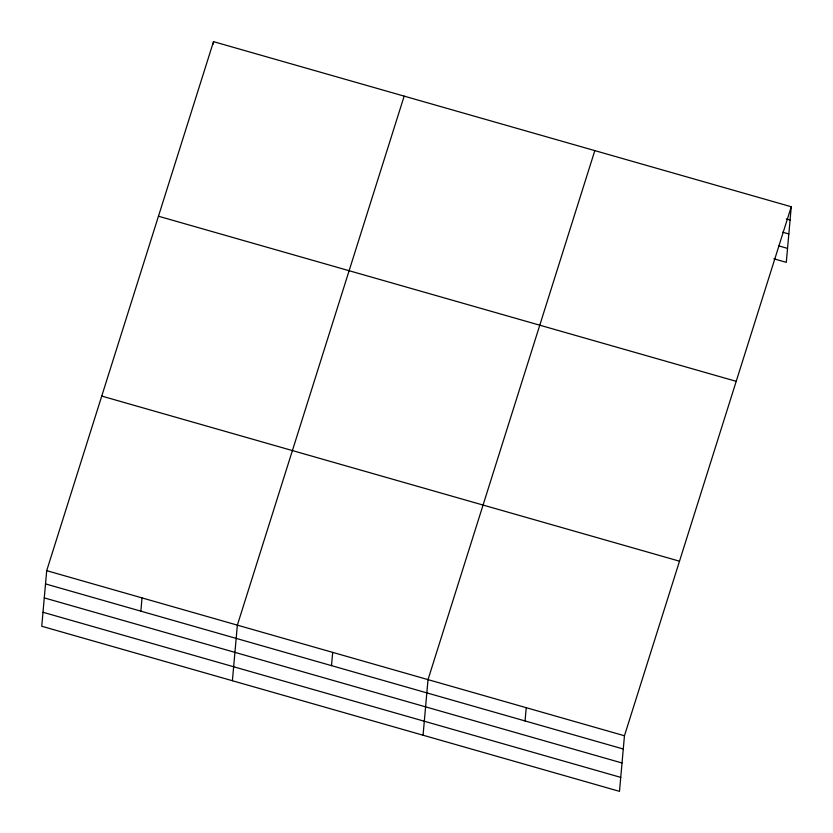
<?xml version="1.0" encoding="UTF-8"?>
<svg xmlns="http://www.w3.org/2000/svg" width="833" height="833" viewBox="0 0 833 833"><rect width="100%" height="100%" fill="white"/><g stroke="black" fill="none" stroke-linecap="round" stroke-linejoin="round"><path stroke-width="1.25" d="M46.7 570.657L41.744 626.249L619.492 791.35L624.458 735.758L791.256 206.751L213.508 41.65L46.7 570.657L624.458 735.758M140.85 611.151L142.037 597.896M213.29 44.055L213.508 41.65M232.397 680.728L237.363 625.135L404.161 96.139M331.513 665.64L332.69 652.385M423.06 735.216L428.016 679.624L594.824 150.617M525.05 720.951L526.237 707.696M791.256 206.751L786.3 262.343L773.867 258.792M786.342 218.944L790.069 220.016M782.614 232.209L788.83 233.979M778.845 245.891L787.539 248.38M158.457 216.226L736.216 381.327M101.751 396.081L679.499 561.192M45.523 583.912L623.271 749.013M44.274 597.886L622.022 762.986M42.993 612.276L620.741 777.376"/></g></svg>
